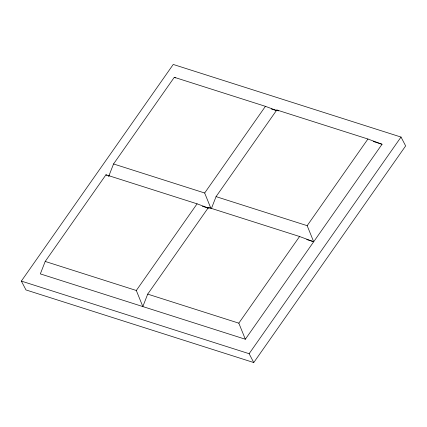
<?xml version="1.0" encoding="UTF-8"?>
<svg xmlns="http://www.w3.org/2000/svg" width="427" height="427" viewBox="0 0 427 427"><rect width="100%" height="100%" fill="white"/><g stroke="black" fill="none" stroke-linecap="round" stroke-linejoin="round"><path stroke-width="0.64" d="M208.734 208.162L197.071 203.828L105.955 174.787L45.203 261.447L40.335 273.894L245.344 339.241L382.042 144.262L367.925 139.015L276.808 109.974L216.057 196.628L211.418 208.483M277.08 110.673L265.423 106.339L174.307 77.298L113.55 163.957L108.682 176.404L109.445 175.316M216.057 196.628L307.168 225.675L313.69 241.751L299.573 236.505L208.461 207.463L147.705 294.118L142.837 306.565L136.314 290.488L45.203 261.447M21.35 281.094L173.239 64.45L401.022 137.062L405.65 145.906L253.761 362.55L25.978 289.938L21.35 281.094L249.138 353.705L253.761 362.55M136.314 290.488L197.071 203.828M210.943 208.483L204.666 192.999L265.423 106.339M245.344 339.241L238.821 323.164L299.573 236.505M307.168 225.675L367.925 139.015M249.138 353.705L401.022 137.062M271.31 108.965L277.006 110.78M373.182 141.438L382.042 144.262M113.55 163.957L204.666 192.999M202.329 206.252L208.024 208.066M306.73 239.531L313.69 241.751M147.705 294.118L238.821 323.164M276.808 109.974L278.447 110.94M174.307 77.298L175.396 77.944M208.461 207.463L209.55 208.109M105.955 174.787L107.049 175.433"/></g></svg>
